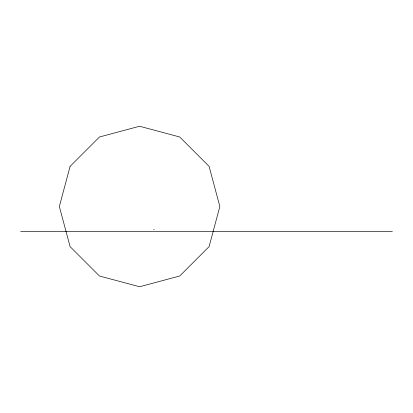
<?xml version="1.0" encoding="UTF-8"?>
<svg xmlns="http://www.w3.org/2000/svg" width="413" height="413" viewBox="0 0 413 413"><rect width="100%" height="100%" fill="white"/><g stroke="black" fill="none" stroke-linecap="round" stroke-linejoin="round"><path stroke-width="0.62" d="M153.579 229.37L154.163 229.37M20.65 231.471L392.35 231.471M70.091 166.372L59.343 206.5L70.091 246.628L99.471 276.003L139.594 286.756L179.722 276.003L209.097 246.628L219.85 206.5L209.097 166.372L179.722 136.997L139.594 126.244L99.471 136.997L70.091 166.372"/></g></svg>
